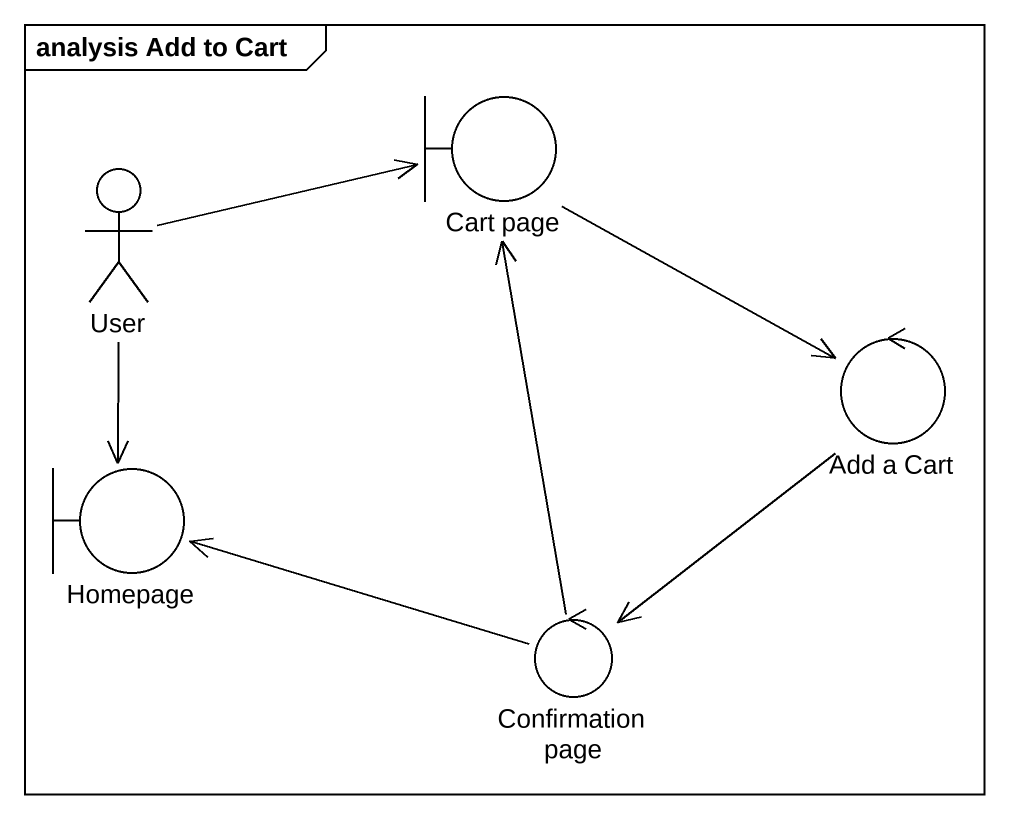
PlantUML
@startuml
mainframe analysis Add to Cart
boundary "Cart page" as Cart_page
actor User
control "Add a Cart" as Add_a_Cart
boundary Homepage
control "Confirmation page" as Confirmation_page
Cart_page --> Add_a_Cart
User -right-> Cart_page
User --> Homepage
Add_a_Cart --> Confirmation_page
Confirmation_page -up-> Cart_page
Confirmation_page -left-> Homepage
@enduml
